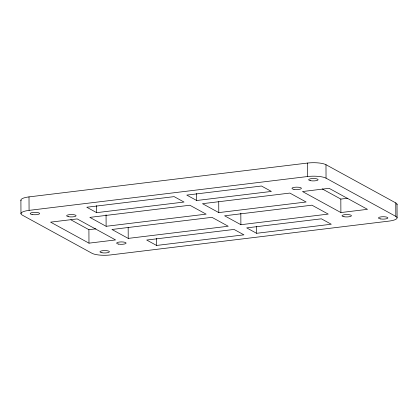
<?xml version="1.0" encoding="UTF-8"?>
<svg xmlns="http://www.w3.org/2000/svg" width="418" height="418" viewBox="0 0 418 418"><rect width="100%" height="100%" fill="white"/><g stroke="black" fill="none" stroke-linecap="round" stroke-linejoin="round"><path stroke-width="0.63" d="M21.088 200.739A13.93 3.537 -0.3 0 1 29.004 196.894L307.502 163.057A13.93 3.537 -0.3 0 1 325.977 164.702L395.768 202.913A13.93 3.537 -0.3 0 1 396.98 204.71M29.077 210.369L307.57 176.532A13.93 3.537 -0.3 0 1 326.045 178.178L395.836 216.388A13.93 3.537 -0.3 0 1 388.996 221.106L110.498 254.943A13.93 3.537 -0.3 0 1 92.023 253.298L22.232 215.087A13.93 3.537 -0.3 0 1 29.077 210.369L29.004 196.894M96.678 212.657L184.024 202.046L174.139 196.632L86.792 207.244L96.678 212.657L96.642 205.599M196.685 200.509L271.371 191.434L261.485 186.02L186.799 195.096L196.685 200.509L196.648 193.45M106.12 226.295L206.126 214.147L189.84 205.233L89.839 217.381L106.12 226.295L106.062 214.747M218.786 212.605L306.133 201.999L289.846 193.079L202.5 203.691L218.786 212.605L218.729 201.701M70.846 219.8L88.909 229.686L95.874 228.839M322.194 188.884L340.822 199.083L347.786 198.236M88.982 243.161L115.567 239.932L77.178 218.917L50.594 222.146L88.982 243.161L88.909 229.686M128.221 238.396L228.228 226.242L211.942 217.329L111.94 229.477L128.221 238.396L128.164 227.486M240.888 224.706L328.235 214.094L311.948 205.181L224.602 215.792L240.888 224.706L240.825 213.154M340.895 212.558L367.474 209.329L329.091 188.314L302.507 191.543L340.895 212.558L340.822 199.083M156.583 245.455L243.929 234.843L234.043 229.43L146.697 240.042L156.583 245.455L156.546 238.396M256.589 233.301L331.275 224.231L321.39 218.818L246.704 227.888L256.589 233.301L256.553 226.242M397.027 204.245L397.1 217.721M395.768 202.913L395.836 216.388M325.977 164.702L326.045 178.178M307.502 163.057L307.57 176.532M20.9 200.279L20.973 213.755M310.647 180.712A4.739 1.202 -0.3 0 0 318.103 179.808A4.739 1.202 -0.3 0 0 311.41 178.632A4.739 1.202 -0.3 0 0 310.647 180.712M380.443 218.917A4.739 1.202 -0.3 0 0 387.894 218.013A4.739 1.202 -0.3 0 0 381.2 216.843A4.739 1.202 -0.3 0 0 380.443 218.917M101.945 252.754A4.739 1.202 -0.3 0 0 109.401 251.845A4.739 1.202 -0.3 0 0 102.708 250.675A4.739 1.202 -0.3 0 0 101.945 252.754M32.155 214.544A4.739 1.202 -0.3 0 0 39.605 213.64A4.739 1.202 -0.3 0 0 32.912 212.469A4.739 1.202 -0.3 0 0 32.155 214.544M118.644 244.112A4.739 1.202 -0.3 0 0 126.095 243.203A4.739 1.202 -0.3 0 0 119.402 242.032A4.739 1.202 -0.3 0 0 118.644 244.112M68.625 216.728A4.739 1.202 -0.3 0 0 76.076 215.824A4.739 1.202 -0.3 0 0 69.383 214.653A4.739 1.202 -0.3 0 0 68.625 216.728M293.953 189.354A4.739 1.202 -0.3 0 0 301.404 188.45A4.739 1.202 -0.3 0 0 294.711 187.274A4.739 1.202 -0.3 0 0 293.953 189.354M343.967 216.733A4.739 1.202 -0.3 0 0 351.423 215.829A4.739 1.202 -0.3 0 0 344.73 214.659A4.739 1.202 -0.3 0 0 343.967 216.733"/></g></svg>
